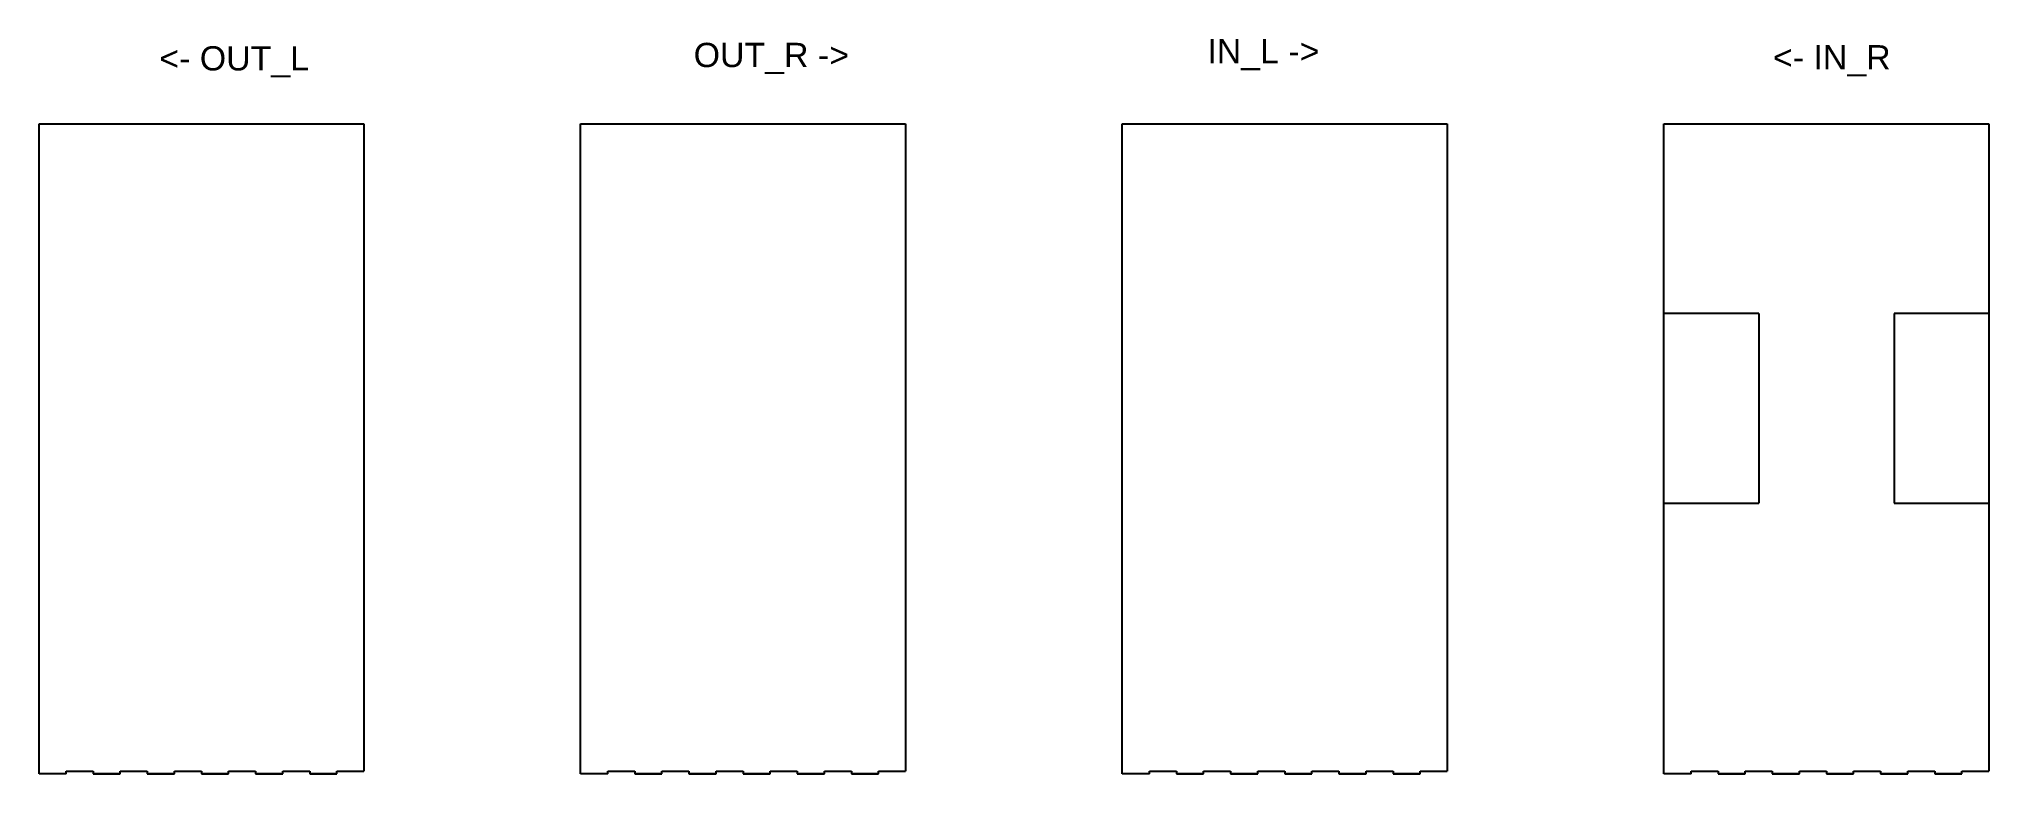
# Model space of a CAD drawing. Header units: millimetres. Extents: x 0 to 3600, y -2494 to 1357.
# Drawn here: x 0 to 3600, y 0 to 1357 of the extents above; entities outside this region: 3.
import ezdxf

# ---------------------------------------------------------------- set-up
doc = ezdxf.new("R2010")
doc.units = ezdxf.units.MM
doc.header["$LTSCALE"] = 0.5
doc.styles.get("Standard").update_dxf_attribs({"font": 'arial.ttf'})

msp = doc.modelspace()

# ---------------------------------------------------------------- linework, layer by layer
for p, q in [((0, 0), (0, 1200)), ((0, 1200), (600, 1200)), ((600, 1200), (600, 5)), ((1000, 0), (1000, 1200)), ((1000, 1200), (1600, 1200)), ((1600, 1200), (1600, 5)), ((2000, 0), (2000, 1200)), ((2000, 1200), (2600, 1200)), ((2600, 1200), (2600, 5)), ((3000, 0), (3000, 1200)), ((3000, 1200), (3600, 1200)), ((3600, 1200), (3600, 5)), ((3600, 1200), (3600, 850)), ((3175, 850), (3000, 850)), ((3175, 850), (3175, 500)), ((3600, 850), (3425, 850)), ((3425, 850), (3425, 500)), ((3000, 500), (3175, 500)), ((3425, 500), (3600, 500)), ((50, 0), (0, 0)), ((50, 0), (50, 5)), ((50, 5), (100, 5)), ((100, 5), (100, 0)), ((100, 0), (150, 0)), ((150, 0), (100, 0)), ((150, 0), (150, 5)), ((150, 5), (200, 5)), ((200, 5), (200, 0)), ((200, 0), (250, 0)), ((250, 0), (200, 0)), ((250, 0), (250, 5)), ((250, 5), (300, 5)), ((300, 5), (300, 0)), ((300, 0), (350, 0)), ((350, 0), (300, 0)), ((350, 0), (350, 5)), ((350, 5), (400, 5)), ((400, 5), (400, 0)), ((400, 0), (450, 0)), ((450, 0), (400, 0)), ((450, 0), (450, 5)), ((450, 5), (500, 5)), ((500, 5), (500, 0)), ((550, 0), (500, 0)), ((500, 0), (550, 0)), ((550, 0), (550, 5)), ((550, 5), (600, 5)), ((1050, 0), (1050, 5)), ((1050, 5), (1100, 5)), ((1100, 5), (1100, 0)), ((1150, 0), (1150, 5)), ((1150, 5), (1200, 5)), ((1200, 5), (1200, 0)), ((1250, 0), (1250, 5)), ((1250, 5), (1300, 5)), ((1300, 5), (1300, 0)), ((1350, 0), (1350, 5)), ((1350, 5), (1400, 5)), ((1400, 5), (1400, 0)), ((1450, 0), (1450, 5)), ((1450, 5), (1500, 5)), ((1500, 5), (1500, 0)), ((1550, 0), (1550, 5)), ((1550, 5), (1600, 5)), ((2050, 0), (2050, 5)), ((2050, 5), (2100, 5)), ((2100, 5), (2100, 0)), ((2150, 0), (2150, 5)), ((2150, 5), (2200, 5)), ((2200, 5), (2200, 0)), ((2250, 0), (2250, 5)), ((2250, 5), (2300, 5)), ((2300, 5), (2300, 0)), ((2350, 0), (2350, 5)), ((2350, 5), (2400, 5)), ((2400, 5), (2400, 0)), ((2450, 0), (2450, 5)), ((2450, 5), (2500, 5)), ((2500, 5), (2500, 0)), ((2550, 0), (2550, 5)), ((2550, 5), (2600, 5)), ((3050, 0), (3050, 5)), ((3050, 5), (3100, 5)), ((3100, 5), (3100, 0)), ((3150, 0), (3150, 5)), ((3150, 5), (3200, 5)), ((3200, 5), (3200, 0)), ((3250, 0), (3250, 5)), ((3250, 5), (3300, 5)), ((3300, 5), (3300, 0)), ((3350, 0), (3350, 5)), ((3350, 5), (3400, 5)), ((3400, 5), (3400, 0)), ((3450, 0), (3450, 5)), ((3450, 5), (3500, 5)), ((3500, 5), (3500, 0)), ((3550, 0), (3550, 5)), ((3550, 5), (3600, 5)), ((1050, 0), (1000, 0)), ((1150, 0), (1100, 0)), ((1100, 0), (1150, 0)), ((1250, 0), (1200, 0)), ((1200, 0), (1250, 0)), ((1350, 0), (1300, 0)), ((1300, 0), (1350, 0)), ((1450, 0), (1400, 0)), ((1400, 0), (1450, 0)), ((1550, 0), (1500, 0)), ((1500, 0), (1550, 0)), ((2050, 0), (2000, 0)), ((2150, 0), (2100, 0)), ((2100, 0), (2150, 0)), ((2250, 0), (2200, 0)), ((2200, 0), (2250, 0)), ((2350, 0), (2300, 0)), ((2300, 0), (2350, 0)), ((2450, 0), (2400, 0)), ((2400, 0), (2450, 0)), ((2550, 0), (2500, 0)), ((2500, 0), (2550, 0)), ((3050, 0), (3000, 0)), ((3150, 0), (3100, 0)), ((3100, 0), (3150, 0)), ((3250, 0), (3200, 0)), ((3200, 0), (3250, 0)), ((3350, 0), (3300, 0)), ((3300, 0), (3350, 0)), ((3450, 0), (3400, 0)), ((3400, 0), (3450, 0)), ((3550, 0), (3500, 0)), ((3500, 0), (3550, 0)), ((3175, -2144), (3000, -2144)), ((3000, -2144), (3000, -2494)), ((3000, -2494), (3175, -2494))]:
    msp.add_line(p, q)

# ---------------------------------------------------------------- texts
for s, p in [('<- OUT_L', (222.1, 1298.7)), ('OUT_R ->', (1208.6, 1304.9)), ('IN_L -> ', (2157, 1312)), ('<- IN_R ', (3201.2, 1300.6))]:
    msp.add_text(s, height=44.78).set_placement(p)

doc.saveas('drawing.dxf')
